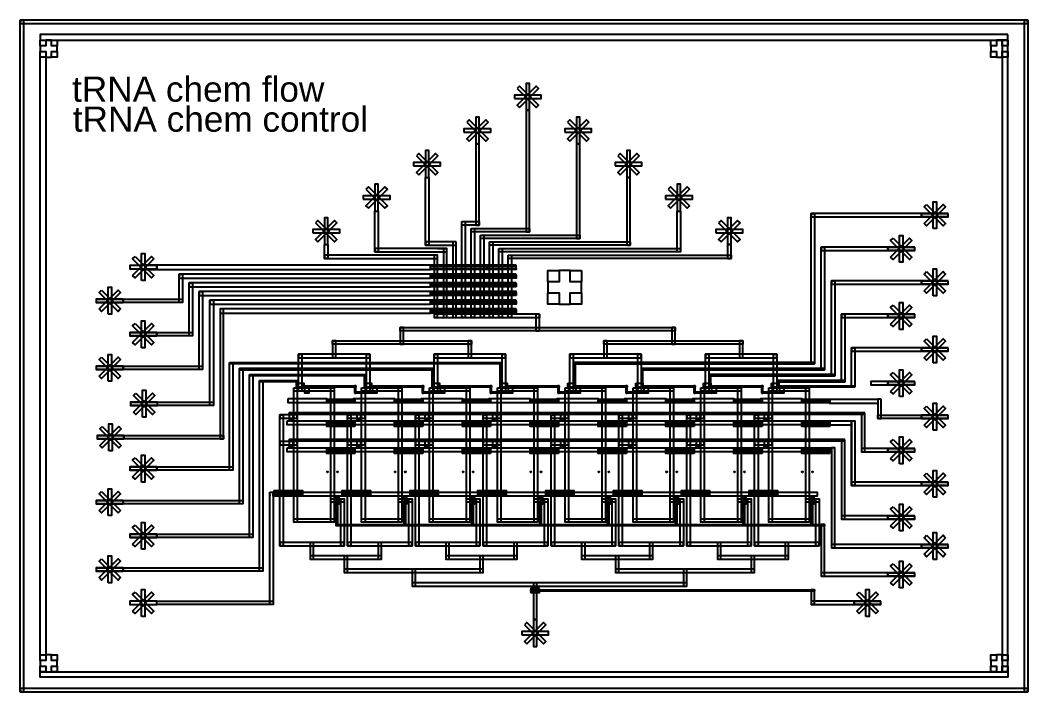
# Model space of a CAD drawing. Header units: millimetres. Extents: x -31993 to 32007, y -21958 to 22042.
# Drawn here: x 2007 to 32007, y -21958 to -1958 of the extents above; entities that cross this region are included whole.
import ezdxf

# ---------------------------------------------------------------- set-up
doc = ezdxf.new("R2010")
doc.units = ezdxf.units.MM
doc.layers.add('Control', color=1, linetype='Continuous')
doc.layers.add('flow', color=150, linetype='Continuous')
doc.styles.get("Standard").update_dxf_attribs({"font": 'arial.ttf'})

msp = doc.modelspace()

# ---------------------------------------------------------------- linework, layer by layer
at = {"layer": 'Control'}
for p, q in [((2007, -1958), (2107, -1958)), ((32007, -1958), (32007, -2058)), ((28840, -7816), (28840, -7716)), ((28840, -7816), (28840, -7716)), ((28840, -7816), (28840, -7716)), ((28840, -7716), (29640, -7716)), ((29640, -7816), (28840, -7816)), ((27840, -8816), (27840, -8716)), ((27840, -8816), (27840, -8716)), ((27840, -8816), (27840, -8716)), ((27840, -8716), (28640, -8716)), ((28640, -8816), (27840, -8816)), ((6074, -9261), (6074, -9361)), ((28840, -9816), (28840, -9716)), ((28840, -9816), (28840, -9716)), ((28840, -9816), (28840, -9716)), ((28840, -9716), (29640, -9716)), ((29640, -9816), (28840, -9816)), ((4274, -10261), (5074, -10261)), ((5074, -10361), (4274, -10361)), ((5074, -10261), (5074, -10361)), ((5074, -10261), (5074, -10361)), ((27840, -10816), (27840, -10716)), ((27840, -10816), (27840, -10716)), ((27840, -10816), (27840, -10716)), ((27840, -10716), (28640, -10716)), ((28640, -10816), (27840, -10816)), ((5274, -11261), (6074, -11261)), ((6074, -11361), (5274, -11361)), ((6074, -11261), (6074, -11361)), ((6074, -11261), (6074, -11361)), ((28840, -11816), (28840, -11716)), ((28840, -11816), (28840, -11716)), ((28840, -11816), (28840, -11716)), ((28840, -11716), (29640, -11716)), ((29640, -11816), (28840, -11816)), ((4274, -12261), (5074, -12261)), ((5074, -12261), (5074, -12361)), ((5074, -12261), (5074, -12361)), ((5074, -12361), (4274, -12361)), ((27840, -12716), (27840, -12816)), ((27840, -12816), (27840, -12716)), ((27840, -12716), (28640, -12716)), ((28640, -12816), (27840, -12816)), ((5296, -13329), (6096, -13329)), ((6096, -13429), (5296, -13429)), ((28840, -13816), (28840, -13716)), ((28840, -13816), (28840, -13716)), ((28840, -13816), (28840, -13716)), ((28840, -13716), (29640, -13716)), ((26758, -14013), (26758, -15816)), ((29640, -13816), (28840, -13816)), ((4296, -14329), (5096, -14329)), ((5096, -14329), (5096, -14429)), ((5096, -14329), (5096, -14429)), ((29290, -14166), (29190, -14166)), ((5096, -14429), (4296, -14429)), ((26158, -14813), (26158, -17666)), ((27840, -14816), (27840, -14716)), ((27840, -14816), (27840, -14716)), ((27840, -14816), (27840, -14716)), ((27840, -14716), (28640, -14716)), ((28640, -14816), (27840, -14816)), ((5274, -15261), (6074, -15261)), ((6074, -15261), (6074, -15361)), ((6074, -15261), (6074, -15361)), ((6074, -15261), (6074, -15361)), ((6074, -15361), (5274, -15361)), ((26758, -15816), (27440, -15816)), ((27440, -15716), (26858, -15716)), ((28840, -15716), (27440, -15716)), ((27440, -15816), (28840, -15816)), ((28840, -15816), (28840, -15716)), ((28840, -15816), (28840, -15716)), ((28840, -15816), (28840, -15716)), ((28840, -15716), (29640, -15716)), ((29640, -15816), (28840, -15816)), ((9437, -16078), (9437, -16118)), ((9537, -16048), (9537, -16088)), ((4274, -16261), (5074, -16261)), ((5074, -16361), (4274, -16361)), ((5074, -16261), (5074, -16361)), ((5074, -16261), (5074, -16361)), ((5074, -16261), (5074, -16361)), ((11494, -16369), (11374, -16369)), ((15475, -16258), (15495, -16258)), ((27840, -16816), (27840, -16716)), ((27840, -16816), (27840, -16716)), ((27840, -16816), (27840, -16716)), ((27840, -16716), (28640, -16716)), ((28640, -16816), (27840, -16816)), ((5274, -17261), (6074, -17261)), ((6074, -17361), (5274, -17361)), ((6074, -17361), (6074, -17261)), ((6074, -17261), (6074, -17361)), ((26158, -17666), (27440, -17666)), ((27440, -17566), (26258, -17566)), ((28840, -17566), (27440, -17566)), ((27440, -17666), (28840, -17666)), ((28840, -17666), (28840, -17566)), ((28840, -17666), (28840, -17566)), ((28840, -17566), (29640, -17566)), ((29640, -17666), (28840, -17666)), ((4274, -18261), (5074, -18261)), ((5074, -18261), (5074, -18361)), ((5074, -18261), (5074, -18361)), ((5074, -18261), (5074, -18361)), ((5074, -18361), (4274, -18361)), ((27840, -18516), (27840, -18416)), ((27840, -18516), (27840, -18416)), ((27840, -18516), (27840, -18416)), ((27840, -18416), (28640, -18416)), ((28640, -18516), (27840, -18516)), ((6074, -19361), (6074, -19261)), ((25658, -19361), (25558, -19361)), ((26834, -19361), (26834, -19261)), ((26834, -19361), (26834, -19261)), ((26834, -19361), (26834, -19261)), ((26834, -19261), (27634, -19261)), ((27634, -19361), (26834, -19361)), ((2007, -21958), (2007, -21858)), ((32007, -21958), (31907, -21958))]:
    msp.add_line(p, q, dxfattribs=at)
for points in [[(2107, -21958), (2007, -21958), (2007, -1958), (2107, -1958)], [(2007, -2058), (32007, -2058), (32007, -1958), (2007, -1958)], [(31907, -1958), (32007, -1958), (32007, -21958), (31907, -21958)], [(2774, -2558), (2774, -2725), (2607, -2725), (2607, -2892), (2774, -2892), (2774, -3058), (2941, -3058), (2941, -2892), (3107, -2892), (3107, -2725), (2941, -2725), (2941, -2558)], [(31407, -2725), (31241, -2725), (31241, -2558), (31074, -2558), (31074, -2725), (30907, -2725), (30907, -2892), (31074, -2892), (31074, -3058), (31241, -3058), (31241, -2892), (31407, -2892)], [(28922, -8013), (29488, -7447), (29558, -7518), (28993, -8084)], [(28993, -7447), (29558, -8013), (29488, -8084), (28922, -7518)], [(29190, -8166), (29190, -7366), (29290, -7366), (29290, -8166)], [(28840, -7716), (25558, -7716), (25558, -7816), (28840, -7816)], [(25558, -7716), (25658, -7716), (25658, -12188), (25558, -12188)], [(29640, -7716), (28840, -7716), (28840, -7816), (29640, -7816)], [(28190, -9166), (28190, -8366), (28290, -8366), (28290, -9166)], [(27922, -9013), (28488, -8447), (28558, -8518), (27993, -9084)], [(27993, -8447), (28558, -9013), (28488, -9084), (27922, -8518)], [(5356, -9558), (5921, -8993), (5992, -9063), (5427, -9629)], [(5427, -8993), (5992, -9558), (5921, -9629), (5356, -9063)], [(5624, -9711), (5624, -8911), (5724, -8911), (5724, -9711)], [(27840, -8716), (25858, -8716), (25858, -8816), (27840, -8816)], [(25858, -8716), (25958, -8716), (25958, -12368), (25858, -12368)], [(28640, -8716), (27840, -8716), (27840, -8816), (28640, -8816)], [(6074, -9261), (5274, -9261), (5274, -9361), (6074, -9361)], [(14222, -9258), (5724, -9258), (5724, -9378), (14222, -9378)], [(16774, -9258), (14222, -9258), (14222, -9288), (16774, -9288)], [(16774, -9288), (15897, -9288), (15897, -9348), (16774, -9348)], [(6737, -9518), (6837, -9518), (6837, -10361), (6737, -10361)], [(14222, -9518), (6737, -9518), (6737, -9638), (14222, -9638)], [(14222, -9348), (16774, -9348), (16774, -9378), (14222, -9378)], [(16774, -9518), (14222, -9518), (14222, -9548), (16774, -9548)], [(15072, -9548), (15897, -9548), (15897, -9608), (15072, -9608)], [(16744, -9548), (16774, -9548), (16774, -9608), (16744, -9608)], [(18385, -10411), (18385, -10078), (18718, -10078), (18718, -9745), (18385, -9745), (18385, -9411), (18051, -9411), (18051, -9745), (17718, -9745), (17718, -10078), (18051, -10078), (18051, -10411)], [(28922, -10013), (29488, -9447), (29558, -9518), (28993, -10084)], [(28993, -9447), (29558, -10013), (29488, -10084), (28922, -9518)], [(29190, -10166), (29190, -9366), (29290, -9366), (29290, -10166)], [(7037, -9778), (7137, -9778), (7137, -11361), (7037, -11361)], [(14222, -9778), (7037, -9778), (7037, -9898), (14222, -9898)], [(14222, -9608), (16774, -9608), (16774, -9638), (14222, -9638)], [(16774, -9778), (14222, -9778), (14222, -9808), (16774, -9808)], [(14222, -9808), (15072, -9808), (15072, -9868), (14222, -9868)], [(16774, -9898), (14222, -9898), (14222, -9868), (16774, -9868)], [(16744, -9808), (16774, -9808), (16774, -9868), (16744, -9868)], [(28840, -9716), (26158, -9716), (26158, -9816), (28840, -9816)], [(26158, -9716), (26258, -9716), (26258, -12548), (26158, -12548)], [(29640, -9716), (28840, -9716), (28840, -9816), (29640, -9816)], [(4356, -10558), (4921, -9993), (4992, -10063), (4427, -10629)], [(4427, -9993), (4992, -10558), (4921, -10629), (4356, -10063)], [(4624, -10711), (4624, -9911), (4724, -9911), (4724, -10711)], [(7337, -10038), (7437, -10038), (7437, -12361), (7337, -12361)], [(14222, -10038), (7337, -10038), (7337, -10158), (14222, -10158)], [(14222, -10068), (16774, -10068), (16774, -10038), (14222, -10038)], [(16774, -10158), (14222, -10158), (14222, -10128), (16774, -10128)], [(14797, -10068), (15072, -10068), (15072, -10128), (14797, -10128)], [(15622, -10068), (15897, -10068), (15897, -10128), (15622, -10128)], [(16447, -10068), (16774, -10068), (16774, -10128), (16447, -10128)], [(5074, -10261), (4274, -10261), (4274, -10361), (5074, -10361)], [(5074, -10261), (6837, -10261), (6837, -10361), (5074, -10361)], [(7659, -10298), (7759, -10298), (7759, -13429), (7659, -13429)], [(14222, -10298), (7659, -10298), (7659, -10418), (14222, -10418)], [(16774, -10298), (14222, -10298), (14222, -10328), (16774, -10328)], [(14222, -10388), (16774, -10388), (16774, -10418), (14222, -10418)], [(14522, -10328), (14797, -10328), (14797, -10388), (14522, -10388)], [(15347, -10328), (15622, -10328), (15622, -10388), (15347, -10388)], [(16172, -10328), (16447, -10328), (16447, -10388), (16172, -10388)], [(16744, -10328), (16774, -10328), (16774, -10388), (16744, -10388)], [(27922, -11013), (28488, -10447), (28558, -10518), (27993, -11084)], [(27993, -10447), (28558, -11013), (28488, -11084), (27922, -10518)], [(28190, -11166), (28190, -10366), (28290, -10366), (28290, -11166)], [(8059, -10558), (7959, -10558), (7959, -14429), (8059, -14429)], [(14222, -10558), (7959, -10558), (7959, -10678), (14222, -10678)], [(16774, -10558), (14222, -10558), (14222, -10588), (16774, -10588)], [(14222, -10588), (14522, -10588), (14522, -10648), (14222, -10648)], [(16774, -10678), (14222, -10678), (14222, -10648), (16774, -10648)], [(15072, -10588), (15347, -10588), (15347, -10648), (15072, -10648)], [(15897, -10588), (16172, -10588), (16172, -10648), (15897, -10648)], [(16744, -10588), (16774, -10588), (16774, -10648), (16744, -10648)], [(27840, -10716), (26458, -10716), (26458, -10816), (27840, -10816)], [(26458, -10716), (26558, -10716), (26558, -12728), (26458, -12728)], [(28640, -10716), (27840, -10716), (27840, -10816), (28640, -10816)], [(5356, -11558), (5921, -10993), (5992, -11063), (5427, -11629)], [(5427, -10993), (5992, -11558), (5921, -11629), (5356, -11063)], [(5624, -11711), (5624, -10911), (5724, -10911), (5724, -11711)], [(6074, -11261), (5274, -11261), (5274, -11361), (6074, -11361)], [(6074, -11261), (7137, -11261), (7137, -11361), (6074, -11361)], [(29190, -12166), (29190, -11366), (29290, -11366), (29290, -12166)], [(28922, -12013), (29488, -11447), (29558, -11518), (28993, -12084)], [(28993, -11447), (29558, -12013), (29488, -12084), (28922, -11518)], [(4356, -12558), (4921, -11993), (4992, -12063), (4427, -12629)], [(4427, -11993), (4992, -12558), (4921, -12629), (4356, -12063)], [(4624, -12711), (4624, -11911), (4724, -11911), (4724, -12711)], [(28840, -11716), (26758, -11716), (26758, -11816), (28840, -11816)], [(26858, -12888), (26758, -12888), (26758, -11716), (26858, -11716)], [(29640, -11716), (28840, -11716), (28840, -11816), (29640, -11816)], [(5074, -12261), (4274, -12261), (4274, -12361), (5074, -12361)], [(5074, -12261), (7437, -12261), (7437, -12361), (5074, -12361)], [(8237, -12148), (16334, -12148), (16334, -12188), (8237, -12188)], [(8237, -12148), (8337, -12148), (8337, -15361), (8237, -15361)], [(16294, -12148), (16334, -12148), (16334, -12888), (16294, -12888)], [(18529, -12888), (18489, -12888), (18489, -12148), (18529, -12148)], [(25658, -12148), (18494, -12148), (18494, -12188), (25658, -12188)], [(14314, -12328), (8537, -12328), (8537, -12368), (14314, -12368)], [(8637, -16361), (8537, -16361), (8537, -12328), (8637, -12328)], [(8837, -12508), (12294, -12508), (12294, -12548), (8837, -12548)], [(8837, -12508), (8937, -12508), (8937, -17361), (8837, -17361)], [(12254, -12508), (12294, -12508), (12294, -12888), (12254, -12888)], [(14274, -12328), (14314, -12328), (14314, -12888), (14274, -12888)], [(20509, -12888), (20549, -12888), (20549, -12328), (20509, -12328)], [(25958, -12328), (20514, -12328), (20514, -12368), (25958, -12368)], [(22569, -12508), (22529, -12508), (22529, -12888), (22569, -12888)], [(26258, -12508), (22534, -12508), (22534, -12548), (26258, -12548)], [(27922, -13013), (28488, -12447), (28558, -12518), (27993, -13084)], [(27993, -12447), (28558, -13013), (28488, -13084), (27922, -12518)], [(28190, -13166), (28190, -12366), (28290, -12366), (28290, -13166)], [(9137, -12688), (10274, -12688), (10274, -12728), (9137, -12728)], [(9137, -12688), (9237, -12688), (9237, -18361), (9137, -18361)], [(10234, -12688), (10274, -12688), (10274, -12888), (10234, -12888)], [(10234, -12768), (10449, -12768), (10449, -12888), (10234, -12888)], [(10484, -12848), (10604, -12848), (10604, -13068), (10484, -13068)], [(11999, -12888), (10484, -12888), (10484, -12848), (11999, -12848)], [(11959, -13068), (11999, -13068), (11999, -12848), (11959, -12848)], [(12254, -12768), (12469, -12768), (12469, -12888), (12254, -12888)], [(12504, -12848), (12624, -12848), (12624, -13068), (12504, -13068)], [(14019, -12888), (12504, -12888), (12504, -12848), (14019, -12848)], [(13979, -13068), (14019, -13068), (14019, -12848), (13979, -12848)], [(14274, -12768), (14489, -12768), (14489, -12888), (14274, -12888)], [(14524, -12848), (14644, -12848), (14644, -13068), (14524, -13068)], [(16039, -12888), (14524, -12888), (14524, -12848), (16039, -12848)], [(15999, -13068), (16039, -13068), (16039, -12848), (15999, -12848)], [(16294, -12768), (16509, -12768), (16509, -12888), (16294, -12888)], [(16544, -12848), (16664, -12848), (16664, -13068), (16544, -13068)], [(18059, -12888), (16544, -12888), (16544, -12848), (18059, -12848)], [(18019, -13068), (18059, -13068), (18059, -12848), (18019, -12848)], [(18314, -12768), (18529, -12768), (18529, -12888), (18314, -12888)], [(18564, -12848), (18684, -12848), (18684, -13068), (18564, -13068)], [(20079, -12888), (18564, -12888), (18564, -12848), (20079, -12848)], [(20039, -13068), (20079, -13068), (20079, -12848), (20039, -12848)], [(20334, -12768), (20549, -12768), (20549, -12888), (20334, -12888)], [(20584, -12848), (20704, -12848), (20704, -13068), (20584, -13068)], [(22099, -12888), (20584, -12888), (20584, -12848), (22099, -12848)], [(22059, -13068), (22099, -13068), (22099, -12848), (22059, -12848)], [(22354, -12768), (22569, -12768), (22569, -12888), (22354, -12888)], [(22604, -12848), (22724, -12848), (22724, -13068), (22604, -13068)], [(24119, -12888), (22604, -12888), (22604, -12848), (24119, -12848)], [(24079, -13068), (24119, -13068), (24119, -12848), (24079, -12848)], [(24374, -12768), (24589, -12768), (24589, -12888), (24374, -12888)], [(24589, -12688), (24549, -12688), (24549, -12888), (24589, -12888)], [(26558, -12688), (24554, -12688), (24554, -12728), (26558, -12728)], [(24624, -12848), (24744, -12848), (24744, -13068), (24624, -13068)], [(26858, -12888), (24624, -12888), (24624, -12848), (26858, -12848)], [(27840, -12716), (27335, -12716), (27335, -12816), (27840, -12816)], [(28640, -12716), (27840, -12716), (27840, -12816), (28640, -12816)], [(5377, -13626), (5943, -13060), (6014, -13131), (5448, -13697)], [(5448, -13060), (6014, -13626), (5943, -13697), (5377, -13131)], [(5646, -13779), (5646, -12979), (5746, -12979), (5746, -13779)], [(12554, -13068), (11999, -13068), (11999, -13028), (12554, -13028)], [(14574, -13068), (14019, -13068), (14019, -13028), (14574, -13028)], [(16594, -13068), (16039, -13068), (16039, -13028), (16594, -13028)], [(18614, -13068), (18059, -13068), (18059, -13028), (18614, -13028)], [(20634, -13068), (20079, -13068), (20079, -13028), (20634, -13028)], [(22654, -13068), (22099, -13068), (22099, -13028), (22654, -13028)], [(24674, -13068), (24119, -13068), (24119, -13028), (24674, -13028)], [(6096, -13329), (5296, -13329), (5296, -13429), (6096, -13429)], [(6096, -13329), (7759, -13329), (7759, -13429), (6096, -13429)], [(9985, -13228), (11134, -13228), (11134, -13348), (9985, -13348)], [(11174, -13348), (11134, -13348), (11134, -13249), (11174, -13249)], [(11174, -13248), (11934, -13248), (11934, -13278), (11174, -13278)], [(11174, -13318), (11934, -13318), (11934, -13348), (11174, -13348)], [(11974, -13348), (11934, -13348), (11934, -13228), (11974, -13228)], [(11974, -13228), (13154, -13228), (13154, -13348), (11974, -13348)], [(13194, -13348), (13154, -13348), (13154, -13249), (13194, -13249)], [(13194, -13248), (13954, -13248), (13954, -13278), (13194, -13278)], [(13194, -13318), (13954, -13318), (13954, -13348), (13194, -13348)], [(13994, -13348), (13954, -13348), (13954, -13228), (13994, -13228)], [(13994, -13228), (15174, -13228), (15174, -13348), (13994, -13348)], [(15214, -13348), (15174, -13348), (15174, -13249), (15214, -13249)], [(15214, -13248), (15974, -13248), (15974, -13278), (15214, -13278)], [(15214, -13318), (15974, -13318), (15974, -13348), (15214, -13348)], [(16014, -13348), (15974, -13348), (15974, -13228), (16014, -13228)], [(16014, -13228), (17194, -13228), (17194, -13348), (16014, -13348)], [(17234, -13348), (17194, -13348), (17194, -13249), (17234, -13249)], [(17234, -13248), (17994, -13248), (17994, -13278), (17234, -13278)], [(17234, -13318), (17994, -13318), (17994, -13348), (17234, -13348)], [(18034, -13348), (17994, -13348), (17994, -13228), (18034, -13228)], [(18034, -13228), (19214, -13228), (19214, -13348), (18034, -13348)], [(19254, -13348), (19214, -13348), (19214, -13249), (19254, -13249)], [(19254, -13248), (20014, -13248), (20014, -13278), (19254, -13278)], [(19254, -13318), (20014, -13318), (20014, -13348), (19254, -13348)], [(20054, -13348), (20014, -13348), (20014, -13228), (20054, -13228)], [(20054, -13228), (21234, -13228), (21234, -13348), (20054, -13348)], [(21274, -13348), (21234, -13348), (21234, -13249), (21274, -13249)], [(21274, -13248), (22034, -13248), (22034, -13278), (21274, -13278)], [(21274, -13318), (22034, -13318), (22034, -13348), (21274, -13348)], [(22074, -13348), (22034, -13348), (22034, -13228), (22074, -13228)], [(22074, -13228), (23254, -13228), (23254, -13348), (22074, -13348)], [(23294, -13348), (23254, -13348), (23254, -13249), (23294, -13249)], [(23294, -13248), (24054, -13248), (24054, -13278), (23294, -13278)], [(23294, -13318), (24054, -13318), (24054, -13348), (23294, -13348)], [(24094, -13348), (24054, -13348), (24054, -13228), (24094, -13228)], [(24094, -13228), (25274, -13228), (25274, -13348), (24094, -13348)], [(25314, -13348), (25274, -13348), (25274, -13247), (25314, -13247)], [(25314, -13248), (26074, -13248), (26074, -13278), (25314, -13278)], [(25314, -13318), (26074, -13318), (26074, -13348), (25314, -13348)], [(26114, -13348), (26074, -13348), (26074, -13248), (26114, -13248)], [(26114, -13248), (27540, -13248), (27540, -13368), (26114, -13368)], [(27640, -13248), (27540, -13248), (27540, -13816), (27640, -13816)], [(28922, -14013), (29488, -13447), (29558, -13518), (28993, -14084)], [(28993, -13447), (29558, -14013), (29488, -14084), (28922, -13518)], [(29190, -14166), (29190, -13366), (29290, -13366), (29290, -14166)], [(27158, -13648), (10014, -13648), (10014, -13688), (27158, -13688)], [(10014, -13838), (10134, -13838), (10134, -13648), (10014, -13648)], [(12034, -13838), (12154, -13838), (12154, -13648), (12034, -13648)], [(14054, -13838), (14174, -13838), (14174, -13648), (14054, -13648)], [(16074, -13838), (16194, -13838), (16194, -13648), (16074, -13648)], [(18094, -13838), (18214, -13838), (18214, -13648), (18094, -13648)], [(20114, -13838), (20234, -13838), (20234, -13648), (20114, -13648)], [(22134, -13838), (22254, -13838), (22254, -13648), (22134, -13648)], [(24154, -13838), (24274, -13838), (24274, -13648), (24154, -13648)], [(27158, -13648), (27058, -13648), (27058, -14816), (27158, -14816)], [(28840, -13816), (27540, -13816), (27540, -13716), (28840, -13716)], [(29640, -13716), (28840, -13716), (28840, -13816), (29640, -13816)], [(4377, -14626), (4943, -14060), (5014, -14131), (4448, -14697)], [(4448, -14060), (5014, -14626), (4943, -14697), (4377, -14131)], [(4646, -14779), (4646, -13979), (4746, -13979), (4746, -14779)], [(9954, -13888), (11134, -13888), (11134, -14008), (9954, -14008)], [(10014, -13838), (10134, -13838), (10134, -13853), (10014, -13853)], [(11174, -14058), (11134, -14058), (11134, -13888), (11174, -13888)], [(11174, -13888), (11934, -13888), (11934, -13918), (11174, -13918)], [(11174, -13958), (11934, -13958), (11934, -13988), (11174, -13988)], [(11174, -14028), (11934, -14028), (11934, -14058), (11174, -14058)], [(11974, -14058), (11934, -14058), (11934, -13888), (11974, -13888)], [(11974, -13888), (13154, -13888), (13154, -14008), (11974, -14008)], [(12034, -13838), (12154, -13838), (12154, -13853), (12034, -13853)], [(13194, -14058), (13154, -14058), (13154, -13888), (13194, -13888)], [(13194, -13888), (13954, -13888), (13954, -13918), (13194, -13918)], [(13194, -13958), (13954, -13958), (13954, -13988), (13194, -13988)], [(13194, -14028), (13954, -14028), (13954, -14058), (13194, -14058)], [(13994, -14058), (13954, -14058), (13954, -13888), (13994, -13888)], [(13994, -13888), (15174, -13888), (15174, -14008), (13994, -14008)], [(14054, -13838), (14174, -13838), (14174, -13853), (14054, -13853)], [(15214, -14058), (15174, -14058), (15174, -13888), (15214, -13888)], [(15214, -13888), (15974, -13888), (15974, -13918), (15214, -13918)], [(15214, -13958), (15974, -13958), (15974, -13988), (15214, -13988)], [(15214, -14028), (15974, -14028), (15974, -14058), (15214, -14058)], [(16014, -14058), (15974, -14058), (15974, -13888), (16014, -13888)], [(16014, -13888), (17194, -13888), (17194, -14008), (16014, -14008)], [(16074, -13838), (16194, -13838), (16194, -13853), (16074, -13853)], [(17234, -14058), (17194, -14058), (17194, -13888), (17234, -13888)], [(17234, -13888), (17994, -13888), (17994, -13918), (17234, -13918)], [(17234, -13958), (17994, -13958), (17994, -13988), (17234, -13988)], [(17234, -14028), (17994, -14028), (17994, -14058), (17234, -14058)], [(18034, -14058), (17994, -14058), (17994, -13888), (18034, -13888)], [(18034, -13888), (19214, -13888), (19214, -14008), (18034, -14008)], [(18094, -13838), (18214, -13838), (18214, -13853), (18094, -13853)], [(19254, -14058), (19214, -14058), (19214, -13888), (19254, -13888)], [(19254, -13888), (20014, -13888), (20014, -13918), (19254, -13918)], [(19254, -13958), (20014, -13958), (20014, -13988), (19254, -13988)], [(19254, -14028), (20014, -14028), (20014, -14058), (19254, -14058)], [(20054, -14058), (20014, -14058), (20014, -13888), (20054, -13888)], [(20054, -13888), (21234, -13888), (21234, -14008), (20054, -14008)], [(20114, -13838), (20234, -13838), (20234, -13853), (20114, -13853)], [(21274, -14058), (21234, -14058), (21234, -13888), (21274, -13888)], [(21274, -13888), (22034, -13888), (22034, -13918), (21274, -13918)], [(21274, -13958), (22034, -13958), (22034, -13988), (21274, -13988)], [(21274, -14028), (22034, -14028), (22034, -14058), (21274, -14058)], [(22074, -14058), (22034, -14058), (22034, -13888), (22074, -13888)], [(22074, -13888), (23254, -13888), (23254, -14008), (22074, -14008)], [(22134, -13838), (22254, -13838), (22254, -13853), (22134, -13853)], [(23294, -14058), (23254, -14058), (23254, -13888), (23294, -13888)], [(23294, -13888), (24054, -13888), (24054, -13918), (23294, -13918)], [(23294, -13958), (24054, -13958), (24054, -13988), (23294, -13988)], [(23294, -14028), (24054, -14028), (24054, -14058), (23294, -14058)], [(24094, -14058), (24054, -14058), (24054, -13888), (24094, -13888)], [(24094, -13888), (25274, -13888), (25274, -14008), (24094, -14008)], [(24154, -13838), (24274, -13838), (24274, -13853), (24154, -13853)], [(25314, -14058), (25274, -14058), (25274, -13888), (25314, -13888)], [(25314, -13888), (26074, -13888), (26074, -13918), (25314, -13918)], [(25314, -13958), (26074, -13958), (26074, -13988), (25314, -13988)], [(25314, -14028), (26074, -14028), (26074, -14058), (25314, -14058)], [(26114, -14058), (26074, -14058), (26074, -13888), (26114, -13888)], [(26114, -13888), (26758, -13888), (26758, -14013), (26114, -14013)], [(26758, -13888), (26858, -13888), (26858, -15816), (26758, -15816)], [(5096, -14329), (4296, -14329), (4296, -14429), (5096, -14429)], [(5096, -14329), (8059, -14329), (8059, -14429), (5096, -14429)], [(28190, -15166), (28190, -14366), (28290, -14366), (28290, -15166)], [(9954, -14688), (11134, -14688), (11134, -14808), (9954, -14808)], [(26558, -14448), (10014, -14448), (10014, -14488), (26558, -14488)], [(10014, -14638), (10134, -14638), (10134, -14448), (10014, -14448)], [(10014, -14638), (10134, -14638), (10134, -14653), (10014, -14653)], [(11174, -14858), (11134, -14858), (11134, -14688), (11174, -14688)], [(11174, -14688), (11934, -14688), (11934, -14718), (11174, -14718)], [(11974, -14858), (11934, -14858), (11934, -14688), (11974, -14688)], [(11974, -14688), (13154, -14688), (13154, -14808), (11974, -14808)], [(12034, -14638), (12154, -14638), (12154, -14448), (12034, -14448)], [(12034, -14638), (12154, -14638), (12154, -14653), (12034, -14653)], [(13194, -14858), (13154, -14858), (13154, -14688), (13194, -14688)], [(13194, -14688), (13954, -14688), (13954, -14718), (13194, -14718)], [(13994, -14858), (13954, -14858), (13954, -14688), (13994, -14688)], [(13994, -14688), (15174, -14688), (15174, -14808), (13994, -14808)], [(14054, -14638), (14174, -14638), (14174, -14448), (14054, -14448)], [(14054, -14638), (14174, -14638), (14174, -14653), (14054, -14653)], [(15214, -14858), (15174, -14858), (15174, -14688), (15214, -14688)], [(15214, -14688), (15974, -14688), (15974, -14718), (15214, -14718)], [(16014, -14858), (15974, -14858), (15974, -14688), (16014, -14688)], [(16014, -14688), (17194, -14688), (17194, -14808), (16014, -14808)], [(16074, -14638), (16194, -14638), (16194, -14448), (16074, -14448)], [(16074, -14638), (16194, -14638), (16194, -14653), (16074, -14653)], [(17234, -14858), (17194, -14858), (17194, -14688), (17234, -14688)], [(17234, -14688), (17994, -14688), (17994, -14718), (17234, -14718)], [(18034, -14858), (17994, -14858), (17994, -14688), (18034, -14688)], [(18034, -14688), (19214, -14688), (19214, -14808), (18034, -14808)], [(18094, -14638), (18214, -14638), (18214, -14448), (18094, -14448)], [(18094, -14638), (18214, -14638), (18214, -14653), (18094, -14653)], [(19254, -14858), (19214, -14858), (19214, -14688), (19254, -14688)], [(19254, -14688), (20014, -14688), (20014, -14718), (19254, -14718)], [(20054, -14858), (20014, -14858), (20014, -14688), (20054, -14688)], [(20054, -14688), (21234, -14688), (21234, -14808), (20054, -14808)], [(20114, -14638), (20234, -14638), (20234, -14448), (20114, -14448)], [(20114, -14638), (20234, -14638), (20234, -14653), (20114, -14653)], [(21274, -14858), (21234, -14858), (21234, -14688), (21274, -14688)], [(21274, -14688), (22034, -14688), (22034, -14718), (21274, -14718)], [(22074, -14858), (22034, -14858), (22034, -14688), (22074, -14688)], [(22074, -14688), (23254, -14688), (23254, -14808), (22074, -14808)], [(22134, -14638), (22254, -14638), (22254, -14448), (22134, -14448)], [(22134, -14638), (22254, -14638), (22254, -14653), (22134, -14653)], [(23294, -14858), (23254, -14858), (23254, -14688), (23294, -14688)], [(23294, -14688), (24054, -14688), (24054, -14718), (23294, -14718)], [(24094, -14858), (24054, -14858), (24054, -14688), (24094, -14688)], [(24094, -14688), (25274, -14688), (25274, -14808), (24094, -14808)], [(24154, -14638), (24274, -14638), (24274, -14448), (24154, -14448)], [(24154, -14638), (24274, -14638), (24274, -14653), (24154, -14653)], [(25314, -14858), (25274, -14858), (25274, -14688), (25314, -14688)], [(25314, -14688), (26074, -14688), (26074, -14718), (25314, -14718)], [(26114, -14858), (26074, -14858), (26074, -14688), (26114, -14688)], [(26114, -14688), (26158, -14688), (26158, -14813), (26114, -14813)], [(26158, -17666), (26258, -17666), (26258, -14688), (26158, -14688)], [(26558, -14448), (26458, -14448), (26458, -16816), (26558, -16816)], [(27922, -15013), (28488, -14447), (28558, -14518), (27993, -15084)], [(27993, -14447), (28558, -15013), (28488, -15084), (27922, -14518)], [(5356, -15558), (5921, -14993), (5992, -15063), (5427, -15629)], [(5427, -14993), (5992, -15558), (5921, -15629), (5356, -15063)], [(5624, -15711), (5624, -14911), (5724, -14911), (5724, -15711)], [(11174, -14758), (11934, -14758), (11934, -14788), (11174, -14788)], [(11174, -14828), (11934, -14828), (11934, -14858), (11174, -14858)], [(13194, -14758), (13954, -14758), (13954, -14788), (13194, -14788)], [(13194, -14828), (13954, -14828), (13954, -14858), (13194, -14858)], [(15214, -14758), (15974, -14758), (15974, -14788), (15214, -14788)], [(15214, -14828), (15974, -14828), (15974, -14858), (15214, -14858)], [(17234, -14758), (17994, -14758), (17994, -14788), (17234, -14788)], [(17234, -14828), (17994, -14828), (17994, -14858), (17234, -14858)], [(19254, -14758), (20014, -14758), (20014, -14788), (19254, -14788)], [(19254, -14828), (20014, -14828), (20014, -14858), (19254, -14858)], [(21274, -14758), (22034, -14758), (22034, -14788), (21274, -14788)], [(21274, -14828), (22034, -14828), (22034, -14858), (21274, -14858)], [(23294, -14758), (24054, -14758), (24054, -14788), (23294, -14788)], [(23294, -14828), (24054, -14828), (24054, -14858), (23294, -14858)], [(25314, -14758), (26074, -14758), (26074, -14788), (25314, -14788)], [(25314, -14828), (26074, -14828), (26074, -14858), (25314, -14858)], [(27058, -14816), (27840, -14816), (27840, -14716), (27058, -14716)], [(28640, -14716), (27840, -14716), (27840, -14816), (28640, -14816)], [(6074, -15261), (5274, -15261), (5274, -15361), (6074, -15361)], [(6074, -15261), (8337, -15261), (8337, -15361), (6074, -15361)], [(28922, -16013), (29488, -15447), (29558, -15518), (28993, -16084)], [(28993, -15447), (29558, -16013), (29488, -16084), (28922, -15518)], [(29190, -16166), (29190, -15366), (29290, -15366), (29290, -16166)], [(28840, -15716), (26758, -15716), (26758, -15816), (28840, -15816)], [(29640, -15716), (28840, -15716), (28840, -15816), (29640, -15816)], [(4356, -16558), (4921, -15993), (4992, -16063), (4427, -16629)], [(4427, -15993), (4992, -16558), (4921, -16629), (4356, -16063)], [(4624, -16711), (4624, -15911), (4724, -15911), (4724, -16711)], [(9437, -16008), (9537, -16008), (9537, -19361), (9437, -19361)], [(9537, -16008), (9574, -16008), (9574, -16128), (9537, -16128)], [(9614, -16128), (9574, -16128), (9574, -15958), (9614, -15958)], [(9614, -15958), (10374, -15958), (10374, -15988), (9614, -15988)], [(9614, -16028), (10374, -16028), (10374, -16058), (9614, -16058)], [(9614, -16098), (10374, -16098), (10374, -16128), (9614, -16128)], [(10414, -16128), (10374, -16128), (10374, -15958), (10414, -15958)], [(10414, -16008), (11594, -16008), (11594, -16128), (10414, -16128)], [(11374, -16157), (11494, -16157), (11494, -16369), (11374, -16369)], [(11634, -16128), (11594, -16128), (11594, -15958), (11634, -15958)], [(11634, -15958), (12394, -15958), (12394, -15988), (11634, -15988)], [(11634, -16028), (12394, -16028), (12394, -16058), (11634, -16058)], [(11634, -16098), (12394, -16098), (12394, -16128), (11634, -16128)], [(12434, -16128), (12394, -16128), (12394, -15958), (12434, -15958)], [(12434, -16008), (13614, -16008), (13614, -16128), (12434, -16128)], [(13394, -16157), (13514, -16157), (13514, -16369), (13394, -16369)], [(13654, -16128), (13614, -16128), (13614, -15958), (13654, -15958)], [(13654, -15958), (14414, -15958), (14414, -15988), (13654, -15988)], [(13654, -16028), (14414, -16028), (14414, -16058), (13654, -16058)], [(13654, -16098), (14414, -16098), (14414, -16128), (13654, -16128)], [(14454, -16128), (14414, -16128), (14414, -15958), (14454, -15958)], [(14454, -16008), (15634, -16008), (15634, -16128), (14454, -16128)], [(15414, -16157), (15534, -16157), (15534, -16369), (15414, -16369)], [(15674, -16128), (15634, -16128), (15634, -15958), (15674, -15958)], [(15674, -15958), (16434, -15958), (16434, -15988), (15674, -15988)], [(15674, -16028), (16434, -16028), (16434, -16058), (15674, -16058)], [(15674, -16098), (16434, -16098), (16434, -16128), (15674, -16128)], [(16474, -16128), (16434, -16128), (16434, -15958), (16474, -15958)], [(16474, -16008), (17654, -16008), (17654, -16128), (16474, -16128)], [(17434, -16157), (17554, -16157), (17554, -16369), (17434, -16369)], [(17694, -16128), (17654, -16128), (17654, -15958), (17694, -15958)], [(17694, -15958), (18454, -15958), (18454, -15988), (17694, -15988)], [(17694, -16028), (18454, -16028), (18454, -16058), (17694, -16058)], [(17694, -16098), (18454, -16098), (18454, -16128), (17694, -16128)], [(18494, -16128), (18454, -16128), (18454, -15958), (18494, -15958)], [(18494, -16008), (19674, -16008), (19674, -16128), (18494, -16128)], [(19454, -16157), (19574, -16157), (19574, -16369), (19454, -16369)], [(19714, -16128), (19674, -16128), (19674, -15958), (19714, -15958)], [(19714, -15958), (20474, -15958), (20474, -15988), (19714, -15988)], [(19714, -16028), (20474, -16028), (20474, -16058), (19714, -16058)], [(19714, -16098), (20474, -16098), (20474, -16128), (19714, -16128)], [(20514, -16128), (20474, -16128), (20474, -15958), (20514, -15958)], [(20514, -16008), (21694, -16008), (21694, -16128), (20514, -16128)], [(21474, -16157), (21594, -16157), (21594, -16369), (21474, -16369)], [(21734, -16128), (21694, -16128), (21694, -15958), (21734, -15958)], [(21734, -15958), (22494, -15958), (22494, -15988), (21734, -15988)], [(21734, -16028), (22494, -16028), (22494, -16058), (21734, -16058)], [(21734, -16098), (22494, -16098), (22494, -16128), (21734, -16128)], [(22534, -16128), (22494, -16128), (22494, -15958), (22534, -15958)], [(22534, -16008), (23714, -16008), (23714, -16128), (22534, -16128)], [(23494, -16157), (23614, -16157), (23614, -16369), (23494, -16369)], [(23754, -16128), (23714, -16128), (23714, -15958), (23754, -15958)], [(23754, -15958), (24514, -15958), (24514, -15988), (23754, -15988)], [(23754, -16028), (24514, -16028), (24514, -16058), (23754, -16058)], [(23754, -16098), (24514, -16098), (24514, -16128), (23754, -16128)], [(24554, -16128), (24514, -16128), (24514, -15958), (24554, -15958)], [(24554, -16008), (25734, -16008), (25734, -16128), (24554, -16128)], [(25514, -16157), (25634, -16157), (25634, -16369), (25514, -16369)], [(5074, -16261), (4274, -16261), (4274, -16361), (5074, -16361)], [(5074, -16261), (8637, -16261), (8637, -16361), (5074, -16361)], [(11415, -16258), (11455, -16258), (11455, -17017), (11415, -17017)], [(13435, -16258), (13475, -16258), (13475, -17017), (13435, -17017)], [(15455, -16258), (15495, -16258), (15495, -17017), (15455, -17017)], [(17475, -16258), (17515, -16258), (17515, -17017), (17475, -17017)], [(19495, -16258), (19535, -16258), (19535, -17017), (19495, -17017)], [(21515, -16258), (21555, -16258), (21555, -17017), (21515, -17017)], [(23535, -16258), (23575, -16258), (23575, -17017), (23535, -17017)], [(25555, -16258), (25595, -16258), (25595, -17017), (25555, -17017)], [(25555, -16258), (25595, -16258), (25595, -17017), (25555, -17017)], [(27922, -17013), (28488, -16447), (28558, -16518), (27993, -17084)], [(27993, -16447), (28558, -17013), (28488, -17084), (27922, -16518)], [(28190, -17166), (28190, -16366), (28290, -16366), (28290, -17166)], [(26458, -16816), (27840, -16816), (27840, -16716), (26458, -16716)], [(28640, -16716), (27840, -16716), (27840, -16816), (28640, -16816)], [(5356, -17558), (5921, -16993), (5992, -17063), (5427, -17629)], [(5427, -16993), (5992, -17558), (5921, -17629), (5356, -17063)], [(5624, -17711), (5624, -16911), (5724, -16911), (5724, -17711)], [(25958, -17017), (11415, -17017), (11415, -16977), (25958, -16977)], [(25858, -18516), (25958, -18516), (25958, -16977), (25858, -16977)], [(6074, -17261), (5274, -17261), (5274, -17361), (6074, -17361)], [(6074, -17261), (8937, -17261), (8937, -17361), (6074, -17361)], [(28922, -17863), (29488, -17297), (29558, -17368), (28993, -17934)], [(28993, -17297), (29558, -17863), (29488, -17934), (28922, -17368)], [(29190, -18016), (29190, -17216), (29290, -17216), (29290, -18016)], [(28840, -17566), (26158, -17566), (26158, -17666), (28840, -17666)], [(29640, -17566), (28840, -17566), (28840, -17666), (29640, -17666)], [(4356, -18558), (4921, -17993), (4992, -18063), (4427, -18629)], [(4427, -17993), (4992, -18558), (4921, -18629), (4356, -18063)], [(4624, -18711), (4624, -17911), (4724, -17911), (4724, -18711)], [(5074, -18261), (4274, -18261), (4274, -18361), (5074, -18361)], [(5074, -18261), (9237, -18261), (9237, -18361), (5074, -18361)], [(27922, -18713), (28488, -18147), (28558, -18218), (27993, -18784)], [(27993, -18147), (28558, -18713), (28488, -18784), (27922, -18218)], [(28190, -18866), (28190, -18066), (28290, -18066), (28290, -18866)], [(27840, -18416), (25858, -18416), (25858, -18516), (27840, -18516)], [(28640, -18416), (27840, -18416), (27840, -18516), (28640, -18516)], [(17469, -18878), (17209, -18878), (17209, -18998), (17469, -18998)], [(5356, -19558), (5921, -18993), (5992, -19063), (5427, -19629)], [(5427, -18993), (5992, -19558), (5921, -19629), (5356, -19063)], [(5624, -19711), (5624, -18911), (5724, -18911), (5724, -19711)], [(25658, -18958), (17209, -18958), (17209, -18918), (25658, -18918)], [(25558, -19361), (25658, -19361), (25658, -18918), (25558, -18918)], [(26916, -19558), (27482, -18993), (27552, -19063), (26987, -19629)], [(26987, -18993), (27552, -19558), (27482, -19629), (26916, -19063)], [(27184, -19711), (27184, -18911), (27284, -18911), (27284, -19711)], [(6074, -19261), (5274, -19261), (5274, -19361), (6074, -19361)], [(9537, -19361), (6074, -19361), (6074, -19261), (9537, -19261)], [(26834, -19261), (25558, -19261), (25558, -19361), (26834, -19361)], [(27634, -19261), (26834, -19261), (26834, -19361), (27634, -19361)], [(3107, -21025), (2941, -21025), (2941, -20858), (2774, -20858), (2774, -21025), (2607, -21025), (2607, -21192), (2774, -21192), (2774, -21358), (2941, -21358), (2941, -21192), (3107, -21192)], [(31074, -20858), (31074, -21025), (30907, -21025), (30907, -21192), (31074, -21192), (31074, -21358), (31241, -21358), (31241, -21192), (31407, -21192), (31407, -21025), (31241, -21025), (31241, -20858)], [(32007, -21858), (2007, -21858), (2007, -21958), (32007, -21958)]]:
    msp.add_lwpolyline(points, close=True, dxfattribs=at)
for points in [[(3107, -2892), (3107, -2892)], [(31074, -3058), (31074, -3058)], [(31407, -21192), (31407, -21192)], [(2774, -21358), (2774, -21358)]]:
    msp.add_lwpolyline(points, dxfattribs=at)
at = {"layer": 'flow'}
for p, q in [((14434, -8758), (14434, -8758)), ((14434, -8758), (14709, -8758)), ((17464, -10708), (17464, -10808))]:
    msp.add_line(p, q, dxfattribs=at)
for points in [[(31407, -2384), (2607, -2384), (2607, -2550), (31407, -2550)], [(2607, -2725), (2607, -2558), (2774, -2558), (2774, -2725)], [(2941, -2725), (2941, -2558), (3107, -2558), (3107, -2725)], [(30907, -2558), (31074, -2558), (31074, -2725), (30907, -2725)], [(31241, -2558), (31407, -2558), (31407, -2725), (31241, -2725)], [(31241, -21358), (31407, -21358), (31407, -2558), (31241, -2558)], [(2607, -3058), (2607, -2892), (2774, -2892), (2774, -3058)], [(2607, -2892), (2774, -2892), (2774, -21025), (2607, -21025)], [(2941, -3058), (2941, -2892), (3107, -2892), (3107, -3058)], [(30907, -2892), (31074, -2892), (31074, -3058), (30907, -3058)], [(31241, -2892), (31407, -2892), (31407, -3058), (31241, -3058)], [(17170, -4642), (17170, -3842), (17070, -3842), (17070, -4642)], [(16720, -4292), (17520, -4292), (17520, -4192), (16720, -4192)], [(16873, -4560), (17439, -3995), (17368, -3924), (16802, -4490)], [(16802, -3995), (17368, -4560), (17439, -4490), (16873, -3924)], [(17070, -8258), (17170, -8258), (17170, -4642), (17070, -4642)], [(15373, -5560), (15939, -4995), (15868, -4924), (15302, -5490)], [(15302, -4995), (15868, -5560), (15939, -5490), (15373, -4924)], [(15670, -5642), (15670, -4842), (15570, -4842), (15570, -5642)], [(18373, -5560), (18939, -4995), (18868, -4924), (18302, -5490)], [(18302, -4995), (18868, -5560), (18939, -5490), (18373, -4924)], [(18670, -5642), (18670, -4842), (18570, -4842), (18570, -5642)], [(15220, -5292), (16020, -5292), (16020, -5192), (15220, -5192)], [(18220, -5292), (19020, -5292), (19020, -5192), (18220, -5192)], [(15570, -5642), (15570, -8058), (15670, -8058), (15670, -5642)], [(18670, -8458), (18670, -5642), (18570, -5642), (18570, -8458)], [(13873, -6560), (14439, -5995), (14368, -5924), (13802, -6490)], [(13802, -5995), (14368, -6560), (14439, -6490), (13873, -5924)], [(14170, -6642), (14170, -5842), (14070, -5842), (14070, -6642)], [(19873, -6560), (20439, -5995), (20368, -5924), (19802, -6490)], [(19802, -5995), (20368, -6560), (20439, -6490), (19873, -5924)], [(20170, -6642), (20170, -5842), (20070, -5842), (20070, -6642)], [(13720, -6292), (14520, -6292), (14520, -6192), (13720, -6192)], [(19720, -6292), (20520, -6292), (20520, -6192), (19720, -6192)], [(12670, -7642), (12670, -6842), (12570, -6842), (12570, -7642)], [(14070, -8658), (14070, -6642), (14170, -6642), (14170, -8658)], [(20170, -8658), (20170, -6642), (20070, -6642), (20070, -8658)], [(21670, -7642), (21670, -6842), (21570, -6842), (21570, -7642)], [(12220, -7292), (13020, -7292), (13020, -7192), (12220, -7192)], [(12373, -7560), (12939, -6995), (12868, -6924), (12302, -7490)], [(12302, -6995), (12868, -7560), (12939, -7490), (12373, -6924)], [(21220, -7292), (22020, -7292), (22020, -7192), (21220, -7192)], [(21373, -7560), (21939, -6995), (21868, -6924), (21302, -7490)], [(21302, -6995), (21868, -7560), (21939, -7490), (21373, -6924)], [(12570, -7642), (12670, -7642), (12670, -8858), (12570, -8858)], [(21570, -7642), (21670, -7642), (21670, -8858), (21570, -8858)], [(10873, -8560), (11439, -7995), (11368, -7924), (10802, -8490)], [(10802, -7995), (11368, -8560), (11439, -8490), (10873, -7924)], [(11170, -8642), (11170, -7842), (11070, -7842), (11070, -8642)], [(15159, -7958), (15259, -7958), (15259, -10808), (15159, -10808)], [(15159, -7958), (15670, -7958), (15670, -8058), (15159, -8058)], [(22873, -8560), (23439, -7995), (23368, -7924), (22802, -8490)], [(22802, -7995), (23368, -8560), (23439, -8490), (22873, -7924)], [(23170, -8642), (23170, -7842), (23070, -7842), (23070, -8642)], [(10720, -8292), (11520, -8292), (11520, -8192), (10720, -8192)], [(15434, -8158), (15534, -8158), (15534, -10808), (15434, -10808)], [(15434, -8158), (17170, -8158), (17170, -8258), (15434, -8258)], [(15709, -8358), (15809, -8358), (15809, -10808), (15709, -10808)], [(15709, -8358), (18670, -8358), (18670, -8458), (15709, -8458)], [(22720, -8292), (23520, -8292), (23520, -8192), (22720, -8192)], [(11070, -8642), (11170, -8642), (11170, -9058), (11070, -9058)], [(14984, -8558), (14070, -8558), (14070, -8658), (14984, -8658)], [(14984, -8558), (14884, -8558), (14884, -10808), (14984, -10808)], [(15984, -8558), (16084, -8558), (16084, -10808), (15984, -10808)], [(15984, -8558), (20170, -8558), (20170, -8658), (15984, -8658)], [(23170, -9058), (23170, -8642), (23070, -8642), (23070, -9058)], [(11070, -9058), (14434, -9058), (14434, -8958), (11070, -8958)], [(12570, -8858), (14709, -8858), (14709, -8758), (12570, -8758)], [(14434, -8958), (14334, -8958), (14334, -10808), (14434, -10808)], [(14709, -8758), (14609, -8758), (14609, -10808), (14709, -10808)], [(16259, -8758), (16359, -8758), (16359, -10808), (16259, -10808)], [(16259, -8758), (21670, -8758), (21670, -8858), (16259, -8858)], [(16534, -8958), (16634, -8958), (16634, -10808), (16534, -10808)], [(16534, -8958), (23170, -8958), (23170, -9058), (16534, -9058)], [(18051, -9411), (18051, -9745), (17718, -9745), (17718, -9411)], [(18718, -9411), (18718, -9745), (18385, -9745), (18385, -9411)], [(18051, -10078), (18051, -10411), (17718, -10411), (17718, -10078)], [(18718, -10078), (18718, -10411), (18385, -10411), (18385, -10078)], [(17464, -10708), (14334, -10708), (14334, -10808), (17464, -10808)], [(17464, -10708), (17364, -10708), (17364, -11208), (17464, -11208)], [(13424, -11108), (13324, -11108), (13324, -11608), (13424, -11608)], [(13324, -11108), (21504, -11108), (21504, -11208), (13324, -11208)], [(21504, -11108), (21404, -11108), (21404, -11608), (21504, -11608)], [(11404, -11508), (11304, -11508), (11304, -12008), (11404, -12008)], [(11304, -11508), (15444, -11508), (15444, -11608), (11304, -11608)], [(15444, -11508), (15344, -11508), (15344, -12008), (15444, -12008)], [(19484, -11508), (19384, -11508), (19384, -12008), (19484, -12008)], [(19384, -11508), (23524, -11508), (23524, -11608), (19384, -11608)], [(23524, -11508), (23424, -11508), (23424, -12008), (23524, -12008)], [(10294, -11908), (10394, -11908), (10394, -13008), (10294, -13008)], [(12414, -11908), (10294, -11908), (10294, -12008), (12414, -12008)], [(12314, -11908), (12414, -11908), (12414, -13008), (12314, -13008)], [(14334, -11908), (14434, -11908), (14434, -13008), (14334, -13008)], [(16454, -11908), (14334, -11908), (14334, -12008), (16454, -12008)], [(16354, -11908), (16454, -11908), (16454, -13008), (16354, -13008)], [(18374, -11908), (18474, -11908), (18474, -13008), (18374, -13008)], [(20494, -11908), (18374, -11908), (18374, -12008), (20494, -12008)], [(20394, -11908), (20494, -11908), (20494, -13008), (20394, -13008)], [(22414, -11908), (22514, -11908), (22514, -13008), (22414, -13008)], [(24534, -11908), (22414, -11908), (22414, -12008), (24534, -12008)], [(24434, -11908), (24534, -11908), (24534, -13008), (24434, -13008)], [(10154, -12908), (10254, -12908), (10254, -16908), (10154, -16908)], [(10154, -12908), (11354, -12908), (11354, -13008), (10154, -13008)], [(11254, -12908), (11354, -12908), (11354, -16908), (11254, -16908)], [(12174, -12908), (12274, -12908), (12274, -16908), (12174, -16908)], [(12174, -12908), (13374, -12908), (13374, -13008), (12174, -13008)], [(13274, -12908), (13374, -12908), (13374, -16908), (13274, -16908)], [(14194, -12908), (14294, -12908), (14294, -16908), (14194, -16908)], [(14194, -12908), (15394, -12908), (15394, -13008), (14194, -13008)], [(15294, -12908), (15394, -12908), (15394, -16908), (15294, -16908)], [(16214, -12908), (16314, -12908), (16314, -16908), (16214, -16908)], [(16214, -12908), (17414, -12908), (17414, -13008), (16214, -13008)], [(17314, -12908), (17414, -12908), (17414, -16908), (17314, -16908)], [(18234, -12908), (18334, -12908), (18334, -16908), (18234, -16908)], [(18234, -12908), (19434, -12908), (19434, -13008), (18234, -13008)], [(19334, -12908), (19434, -12908), (19434, -16908), (19334, -16908)], [(20254, -12908), (20354, -12908), (20354, -16908), (20254, -16908)], [(20254, -12908), (21454, -12908), (21454, -13008), (20254, -13008)], [(21354, -12908), (21454, -12908), (21454, -16908), (21354, -16908)], [(22274, -12908), (22374, -12908), (22374, -16908), (22274, -16908)], [(22274, -12908), (23474, -12908), (23474, -13008), (22274, -13008)], [(23374, -12908), (23474, -12908), (23474, -16908), (23374, -16908)], [(24294, -12908), (24394, -12908), (24394, -16908), (24294, -16908)], [(24294, -12908), (25494, -12908), (25494, -13008), (24294, -13008)], [(25394, -12908), (25494, -12908), (25494, -16908), (25394, -16908)], [(9734, -13708), (9834, -13708), (9834, -17608), (9734, -17608)], [(9734, -13808), (10254, -13808), (10254, -13708), (9734, -13708)], [(11754, -13708), (11854, -13708), (11854, -17608), (11754, -17608)], [(11754, -13808), (12274, -13808), (12274, -13708), (11754, -13708)], [(13774, -13708), (13874, -13708), (13874, -17608), (13774, -17608)], [(13774, -13808), (14294, -13808), (14294, -13708), (13774, -13708)], [(15794, -13808), (16314, -13808), (16314, -13708), (15794, -13708)], [(15794, -13708), (15894, -13708), (15894, -17608), (15794, -17608)], [(17814, -13808), (18334, -13808), (18334, -13708), (17814, -13708)], [(17814, -13708), (17914, -13708), (17914, -17608), (17814, -17608)], [(19834, -13808), (20354, -13808), (20354, -13708), (19834, -13708)], [(19834, -13708), (19934, -13708), (19934, -17608), (19834, -17608)], [(21854, -13808), (22374, -13808), (22374, -13708), (21854, -13708)], [(21854, -13708), (21954, -13708), (21954, -17608), (21854, -17608)], [(23874, -13808), (24394, -13808), (24394, -13708), (23874, -13708)], [(23874, -13708), (23974, -13708), (23974, -17608), (23874, -17608)], [(9734, -14608), (10254, -14608), (10254, -14508), (9734, -14508)], [(11754, -14608), (12274, -14608), (12274, -14508), (11754, -14508)], [(13774, -14608), (14294, -14608), (14294, -14508), (13774, -14508)], [(15794, -14608), (16314, -14608), (16314, -14508), (15794, -14508)], [(17814, -14608), (18334, -14608), (18334, -14508), (17814, -14508)], [(19834, -14608), (20354, -14608), (20354, -14508), (19834, -14508)], [(21854, -14608), (22374, -14608), (22374, -14508), (21854, -14508)], [(23874, -14608), (24394, -14608), (24394, -14508), (23874, -14508)], [(11254, -16208), (11654, -16208), (11654, -16308), (11254, -16308)], [(11554, -16208), (11654, -16208), (11654, -17608), (11554, -17608)], [(13274, -16208), (13674, -16208), (13674, -16308), (13274, -16308)], [(13574, -16208), (13674, -16208), (13674, -17608), (13574, -17608)], [(15294, -16208), (15694, -16208), (15694, -16308), (15294, -16308)], [(15594, -16208), (15694, -16208), (15694, -17608), (15594, -17608)], [(17314, -16208), (17714, -16208), (17714, -16308), (17314, -16308)], [(17614, -16208), (17714, -16208), (17714, -17608), (17614, -17608)], [(19334, -16208), (19734, -16208), (19734, -16308), (19334, -16308)], [(19634, -16208), (19734, -16208), (19734, -17608), (19634, -17608)], [(21354, -16208), (21754, -16208), (21754, -16308), (21354, -16308)], [(21654, -16208), (21754, -16208), (21754, -17608), (21654, -17608)], [(23374, -16208), (23774, -16208), (23774, -16308), (23374, -16308)], [(23674, -16208), (23774, -16208), (23774, -17608), (23674, -17608)], [(25394, -16208), (25794, -16208), (25794, -16308), (25394, -16308)], [(25694, -16208), (25794, -16208), (25794, -17608), (25694, -17608)], [(10154, -16808), (11354, -16808), (11354, -16908), (10154, -16908)], [(12174, -16808), (13374, -16808), (13374, -16908), (12174, -16908)], [(14194, -16808), (15394, -16808), (15394, -16908), (14194, -16908)], [(16214, -16808), (17414, -16808), (17414, -16908), (16214, -16908)], [(18234, -16808), (19434, -16808), (19434, -16908), (18234, -16908)], [(20254, -16808), (21454, -16808), (21454, -16908), (20254, -16908)], [(22274, -16808), (23474, -16808), (23474, -16908), (22274, -16908)], [(24294, -16808), (25494, -16808), (25494, -16908), (24294, -16908)], [(9734, -17608), (11654, -17608), (11654, -17508), (9734, -17508)], [(10744, -17508), (10644, -17508), (10644, -18008), (10744, -18008)], [(11754, -17608), (13674, -17608), (13674, -17508), (11754, -17508)], [(12764, -17508), (12664, -17508), (12664, -18008), (12764, -18008)], [(13774, -17608), (15694, -17608), (15694, -17508), (13774, -17508)], [(14784, -17508), (14684, -17508), (14684, -18008), (14784, -18008)], [(15794, -17608), (17714, -17608), (17714, -17508), (15794, -17508)], [(16804, -17508), (16704, -17508), (16704, -18008), (16804, -18008)], [(17814, -17608), (19734, -17608), (19734, -17508), (17814, -17508)], [(18824, -17508), (18724, -17508), (18724, -18008), (18824, -18008)], [(19834, -17608), (21754, -17608), (21754, -17508), (19834, -17508)], [(20844, -17508), (20744, -17508), (20744, -18008), (20844, -18008)], [(21854, -17608), (23774, -17608), (23774, -17508), (21854, -17508)], [(22864, -17508), (22764, -17508), (22764, -18008), (22864, -18008)], [(23874, -17608), (25794, -17608), (25794, -17508), (23874, -17508)], [(24884, -17508), (24784, -17508), (24784, -18008), (24884, -18008)], [(10644, -18008), (12764, -18008), (12764, -17908), (10644, -17908)], [(11754, -17908), (11654, -17908), (11654, -18408), (11754, -18408)], [(14684, -18008), (16804, -18008), (16804, -17908), (14684, -17908)], [(15794, -17908), (15694, -17908), (15694, -18408), (15794, -18408)], [(18724, -18008), (20844, -18008), (20844, -17908), (18724, -17908)], [(19834, -17908), (19734, -17908), (19734, -18408), (19834, -18408)], [(22764, -18008), (24884, -18008), (24884, -17908), (22764, -17908)], [(23874, -17908), (23774, -17908), (23774, -18408), (23874, -18408)], [(11654, -18408), (15794, -18408), (15794, -18308), (11654, -18308)], [(13774, -18308), (13674, -18308), (13674, -18808), (13774, -18808)], [(19734, -18408), (23874, -18408), (23874, -18308), (19734, -18308)], [(21854, -18308), (21754, -18308), (21754, -18808), (21854, -18808)], [(13674, -18808), (21854, -18808), (21854, -18708), (13674, -18708)], [(17289, -19808), (17389, -19808), (17389, -18708), (17289, -18708)], [(17092, -20526), (17658, -19960), (17587, -19889), (17021, -20455)], [(17021, -19960), (17587, -20526), (17658, -20455), (17092, -19889)], [(17389, -20608), (17389, -19808), (17289, -19808), (17289, -20608)], [(16939, -20258), (17739, -20258), (17739, -20158), (16939, -20158)], [(2607, -20858), (2774, -20858), (2774, -21025), (2607, -21025)], [(2941, -20858), (3107, -20858), (3107, -21025), (2941, -21025)], [(30907, -21025), (30907, -20858), (31074, -20858), (31074, -21025)], [(31241, -21025), (31241, -20858), (31407, -20858), (31407, -21025)], [(2607, -21192), (2774, -21192), (2774, -21358), (2607, -21358)], [(2941, -21192), (3107, -21192), (3107, -21358), (2941, -21358)], [(30907, -21358), (30907, -21192), (31074, -21192), (31074, -21358)], [(31241, -21358), (31241, -21192), (31407, -21192), (31407, -21358)], [(2607, -21358), (31407, -21358), (31407, -21525), (2607, -21525)]]:
    msp.add_lwpolyline(points, close=True, dxfattribs=at)
for centre in [(11154, -15408), (11454, -15408), (13174, -15408), (13474, -15408), (15194, -15408), (15494, -15408), (17214, -15408), (17514, -15408), (19234, -15408), (19534, -15408), (21254, -15408), (21554, -15408), (23274, -15408), (23574, -15408), (25294, -15408), (25594, -15408)]:
    msp.add_circle(centre, 15, dxfattribs=at)

# ---------------------------------------------------------------- texts
at = {"layer": 'Control'}
msp.add_text('tRNA chem control ', height=750, dxfattribs=at).set_placement((3574, -5280))
at = {"layer": 'flow'}
msp.add_text('tRNA chem flow', height=750, dxfattribs=at).set_placement((3553, -4388))

doc.saveas('drawing.dxf')
